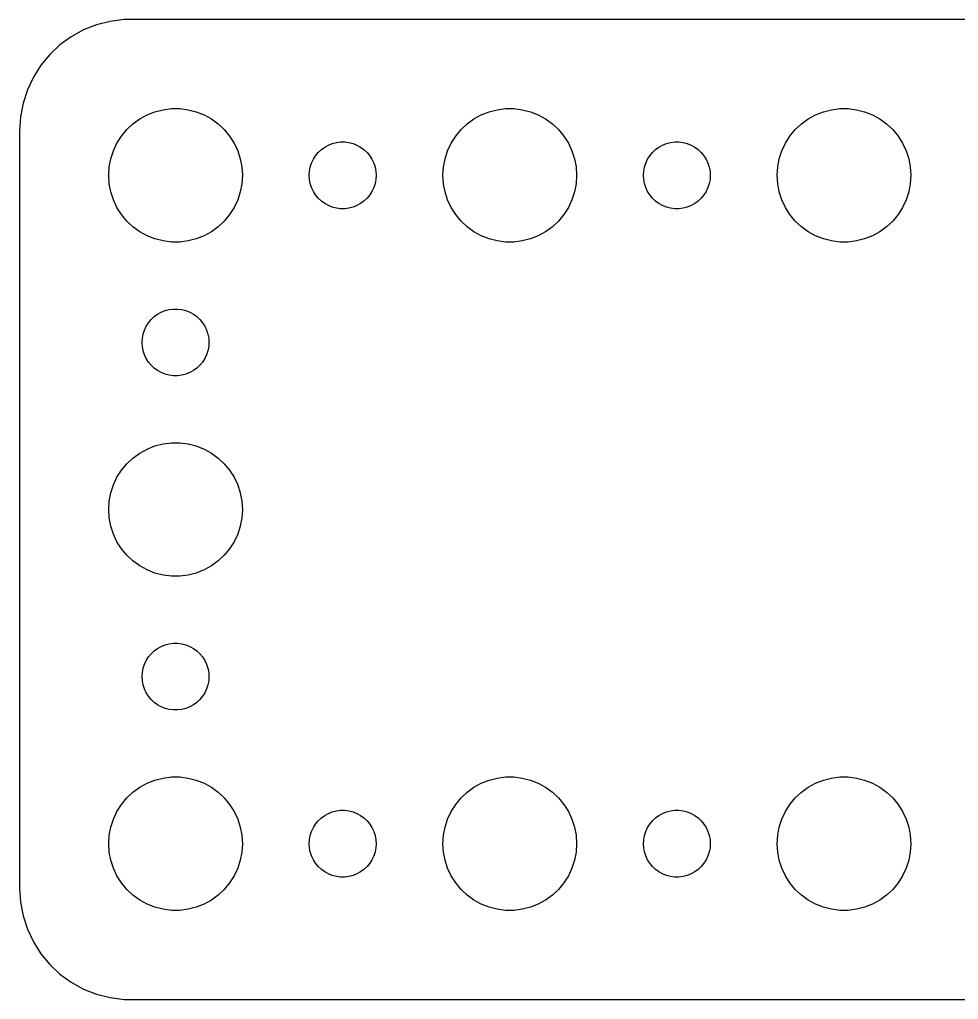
# Model space of a CAD drawing. Header units: metres. Extents: x -172 to 172, y -22 to 22.
# Drawn here: x -172 to -129.87, y -21.99 to 21.99 of the extents above; entities that cross this region are included whole.
import ezdxf

# ---------------------------------------------------------------- set-up
doc = ezdxf.new("R2010")
doc.units = ezdxf.units.M

msp = doc.modelspace()

# ---------------------------------------------------------------- linework, layer by layer
for p, q in [((-167.314, 21.9901), (-167.937, 21.9114)), ((167.314, 21.9901), (-167.314, 21.9901)), ((-168.545, 21.7553), (-169.129, 21.5241)), ((-167.937, 21.9114), (-168.545, 21.7553)), ((-169.679, 21.2216), (-170.187, 20.8526)), ((-169.129, 21.5241), (-169.679, 21.2216)), ((-170.187, 20.8526), (-170.645, 20.4227)), ((-170.645, 20.4227), (-171.045, 19.9389)), ((-171.045, 19.9389), (-171.382, 19.4088)), ((-171.382, 19.4088), (-171.649, 18.8406)), ((-171.649, 18.8406), (-171.843, 18.2434)), ((-171.843, 18.2434), (-171.961, 17.6267)), ((-171.961, 17.6267), (-172, 17)), ((-166.607, 17.533), (-166.277, 17.7145)), ((-166.277, 17.7145), (-165.927, 17.8532)), ((-165.927, 17.8532), (-165.562, 17.9469)), ((-165.562, 17.9469), (-165.188, 17.9941)), ((-165.188, 17.9941), (-164.812, 17.9941)), ((-164.812, 17.9941), (-164.438, 17.9469)), ((-164.438, 17.9469), (-164.073, 17.8532)), ((-164.073, 17.8532), (-163.723, 17.7145)), ((-163.723, 17.7145), (-163.393, 17.533)), ((-151.607, 17.533), (-151.277, 17.7145)), ((-151.277, 17.7145), (-150.927, 17.8532)), ((-150.927, 17.8532), (-150.562, 17.9469)), ((-150.562, 17.9469), (-150.188, 17.9941)), ((-150.188, 17.9941), (-149.812, 17.9941)), ((-149.812, 17.9941), (-149.438, 17.9469)), ((-149.438, 17.9469), (-149.073, 17.8532)), ((-149.073, 17.8532), (-148.723, 17.7145)), ((-148.723, 17.7145), (-148.393, 17.533)), ((-136.607, 17.533), (-136.277, 17.7145)), ((-136.277, 17.7145), (-135.927, 17.8532)), ((-135.927, 17.8532), (-135.562, 17.9469)), ((-135.562, 17.9469), (-135.188, 17.9941)), ((-135.188, 17.9941), (-134.812, 17.9941)), ((-134.812, 17.9941), (-134.438, 17.9469)), ((-134.438, 17.9469), (-134.073, 17.8532)), ((-134.073, 17.8532), (-133.723, 17.7145)), ((-133.723, 17.7145), (-133.393, 17.533)), ((-167.187, 17.0536), (-166.912, 17.3115)), ((-166.912, 17.3115), (-166.607, 17.533)), ((-163.393, 17.533), (-163.088, 17.3115)), ((-163.088, 17.3115), (-162.813, 17.0536)), ((-152.187, 17.0536), (-151.912, 17.3115)), ((-151.912, 17.3115), (-151.607, 17.533)), ((-148.393, 17.533), (-148.088, 17.3115)), ((-148.088, 17.3115), (-147.813, 17.0536)), ((-137.187, 17.0536), (-136.912, 17.3115)), ((-136.912, 17.3115), (-136.607, 17.533)), ((-133.393, 17.533), (-133.088, 17.3115)), ((-133.088, 17.3115), (-132.813, 17.0536)), ((-172, 17), (-172, -17)), ((-167.629, 16.4453), (-167.427, 16.7634)), ((-167.427, 16.7634), (-167.187, 17.0536)), ((-162.813, 17.0536), (-162.573, 16.7634)), ((-162.573, 16.7634), (-162.371, 16.4453)), ((-152.629, 16.4453), (-152.427, 16.7634)), ((-152.427, 16.7634), (-152.187, 17.0536)), ((-147.813, 17.0536), (-147.573, 16.7634)), ((-147.573, 16.7634), (-147.371, 16.4453)), ((-137.629, 16.4453), (-137.427, 16.7634)), ((-137.427, 16.7634), (-137.187, 17.0536)), ((-132.813, 17.0536), (-132.573, 16.7634)), ((-132.573, 16.7634), (-132.371, 16.4453)), ((-167.789, 16.1044), (-167.629, 16.4453)), ((-162.371, 16.4453), (-162.211, 16.1044)), ((-158.304, 16.2665), (-158.139, 16.3572)), ((-158.139, 16.3572), (-157.964, 16.4266)), ((-157.964, 16.4266), (-157.781, 16.4734)), ((-157.781, 16.4734), (-157.594, 16.497)), ((-157.594, 16.497), (-157.406, 16.497)), ((-157.406, 16.497), (-157.219, 16.4734)), ((-157.219, 16.4734), (-157.036, 16.4266)), ((-157.036, 16.4266), (-156.861, 16.3572)), ((-156.861, 16.3572), (-156.696, 16.2665)), ((-152.789, 16.1044), (-152.629, 16.4453)), ((-147.371, 16.4453), (-147.211, 16.1044)), ((-143.304, 16.2665), (-143.139, 16.3572)), ((-143.139, 16.3572), (-142.964, 16.4266)), ((-142.964, 16.4266), (-142.781, 16.4734)), ((-142.781, 16.4734), (-142.594, 16.497)), ((-142.594, 16.497), (-142.406, 16.497)), ((-142.406, 16.497), (-142.219, 16.4734)), ((-142.219, 16.4734), (-142.036, 16.4266)), ((-142.036, 16.4266), (-141.861, 16.3572)), ((-141.861, 16.3572), (-141.696, 16.2665)), ((-137.789, 16.1044), (-137.629, 16.4453)), ((-132.371, 16.4453), (-132.211, 16.1044)), ((-167.906, 15.7461), (-167.789, 16.1044)), ((-162.211, 16.1044), (-162.094, 15.7461)), ((-158.814, 15.7226), (-158.714, 15.8817)), ((-158.714, 15.8817), (-158.593, 16.0268)), ((-158.593, 16.0268), (-158.456, 16.1558)), ((-158.456, 16.1558), (-158.304, 16.2665)), ((-156.696, 16.2665), (-156.544, 16.1558)), ((-156.544, 16.1558), (-156.407, 16.0268)), ((-156.407, 16.0268), (-156.286, 15.8817)), ((-156.286, 15.8817), (-156.186, 15.7226)), ((-152.906, 15.7461), (-152.789, 16.1044)), ((-147.211, 16.1044), (-147.094, 15.7461)), ((-143.814, 15.7226), (-143.714, 15.8817)), ((-143.714, 15.8817), (-143.593, 16.0268)), ((-143.593, 16.0268), (-143.456, 16.1558)), ((-143.456, 16.1558), (-143.304, 16.2665)), ((-141.696, 16.2665), (-141.544, 16.1558)), ((-141.544, 16.1558), (-141.407, 16.0268)), ((-141.407, 16.0268), (-141.286, 15.8817)), ((-141.286, 15.8817), (-141.186, 15.7226)), ((-137.906, 15.7461), (-137.789, 16.1044)), ((-132.211, 16.1044), (-132.094, 15.7461)), ((-167.976, 15.376), (-167.906, 15.7461)), ((-162.094, 15.7461), (-162.024, 15.376)), ((-158.953, 15.373), (-158.895, 15.5522)), ((-158.895, 15.5522), (-158.814, 15.7226)), ((-156.186, 15.7226), (-156.105, 15.5522)), ((-156.105, 15.5522), (-156.047, 15.373)), ((-152.976, 15.376), (-152.906, 15.7461)), ((-147.094, 15.7461), (-147.024, 15.376)), ((-143.953, 15.373), (-143.895, 15.5522)), ((-143.895, 15.5522), (-143.814, 15.7226)), ((-141.186, 15.7226), (-141.105, 15.5522)), ((-141.105, 15.5522), (-141.047, 15.373)), ((-137.976, 15.376), (-137.906, 15.7461)), ((-132.094, 15.7461), (-132.024, 15.376)), ((-168, 15), (-167.976, 15.376)), ((-167.976, 14.624), (-168, 15)), ((-162.024, 15.376), (-162, 15)), ((-162, 15), (-162.024, 14.624)), ((-159, 15), (-158.988, 15.188)), ((-158.988, 14.812), (-159, 15)), ((-158.988, 15.188), (-158.953, 15.373)), ((-156.047, 15.373), (-156.012, 15.188)), ((-156.012, 15.188), (-156, 15)), ((-156, 15), (-156.012, 14.812)), ((-153, 15), (-152.976, 15.376)), ((-152.976, 14.624), (-153, 15)), ((-147.024, 15.376), (-147, 15)), ((-147, 15), (-147.024, 14.624)), ((-144, 15), (-143.988, 15.188)), ((-143.988, 14.812), (-144, 15)), ((-143.988, 15.188), (-143.953, 15.373)), ((-141.047, 15.373), (-141.012, 15.188)), ((-141.012, 15.188), (-141, 15)), ((-141, 15), (-141.012, 14.812)), ((-138, 15), (-137.976, 15.376)), ((-137.976, 14.624), (-138, 15)), ((-132.024, 15.376), (-132, 15)), ((-132, 15), (-132.024, 14.624)), ((-167.906, 14.2539), (-167.976, 14.624)), ((-162.024, 14.624), (-162.094, 14.2539)), ((-158.953, 14.627), (-158.988, 14.812)), ((-158.895, 14.4478), (-158.953, 14.627)), ((-156.047, 14.627), (-156.105, 14.4478)), ((-156.012, 14.812), (-156.047, 14.627)), ((-152.906, 14.2539), (-152.976, 14.624)), ((-147.024, 14.624), (-147.094, 14.2539)), ((-143.953, 14.627), (-143.988, 14.812)), ((-143.895, 14.4478), (-143.953, 14.627)), ((-141.047, 14.627), (-141.105, 14.4478)), ((-141.012, 14.812), (-141.047, 14.627)), ((-137.906, 14.2539), (-137.976, 14.624)), ((-132.024, 14.624), (-132.094, 14.2539)), ((-167.789, 13.8956), (-167.906, 14.2539)), ((-162.094, 14.2539), (-162.211, 13.8956)), ((-158.814, 14.2774), (-158.895, 14.4478)), ((-158.714, 14.1183), (-158.814, 14.2774)), ((-158.593, 13.9732), (-158.714, 14.1183)), ((-156.286, 14.1183), (-156.407, 13.9732)), ((-156.186, 14.2774), (-156.286, 14.1183)), ((-156.105, 14.4478), (-156.186, 14.2774)), ((-152.789, 13.8956), (-152.906, 14.2539)), ((-147.094, 14.2539), (-147.211, 13.8956)), ((-143.814, 14.2774), (-143.895, 14.4478)), ((-143.714, 14.1183), (-143.814, 14.2774)), ((-143.593, 13.9732), (-143.714, 14.1183)), ((-141.286, 14.1183), (-141.407, 13.9732)), ((-141.186, 14.2774), (-141.286, 14.1183)), ((-141.105, 14.4478), (-141.186, 14.2774)), ((-137.789, 13.8956), (-137.906, 14.2539)), ((-132.094, 14.2539), (-132.211, 13.8956)), ((-167.629, 13.5547), (-167.789, 13.8956)), ((-162.211, 13.8956), (-162.371, 13.5547)), ((-158.456, 13.8442), (-158.593, 13.9732)), ((-158.304, 13.7335), (-158.456, 13.8442)), ((-158.139, 13.6427), (-158.304, 13.7335)), ((-157.964, 13.5734), (-158.139, 13.6427)), ((-156.861, 13.6427), (-157.036, 13.5734)), ((-156.696, 13.7335), (-156.861, 13.6427)), ((-156.544, 13.8442), (-156.696, 13.7335)), ((-156.407, 13.9732), (-156.544, 13.8442)), ((-152.629, 13.5547), (-152.789, 13.8956)), ((-147.211, 13.8956), (-147.371, 13.5547)), ((-143.456, 13.8442), (-143.593, 13.9732)), ((-143.304, 13.7335), (-143.456, 13.8442)), ((-143.139, 13.6427), (-143.304, 13.7335)), ((-142.964, 13.5734), (-143.139, 13.6427)), ((-141.861, 13.6427), (-142.036, 13.5734)), ((-141.696, 13.7335), (-141.861, 13.6427)), ((-141.544, 13.8442), (-141.696, 13.7335)), ((-141.407, 13.9732), (-141.544, 13.8442)), ((-137.629, 13.5547), (-137.789, 13.8956)), ((-132.211, 13.8956), (-132.371, 13.5547)), ((-167.427, 13.2366), (-167.629, 13.5547)), ((-167.187, 12.9464), (-167.427, 13.2366)), ((-162.573, 13.2366), (-162.813, 12.9464)), ((-162.371, 13.5547), (-162.573, 13.2366)), ((-157.781, 13.5266), (-157.964, 13.5734)), ((-157.594, 13.5029), (-157.781, 13.5266)), ((-157.406, 13.5029), (-157.594, 13.5029)), ((-157.219, 13.5266), (-157.406, 13.5029)), ((-157.036, 13.5734), (-157.219, 13.5266)), ((-152.427, 13.2366), (-152.629, 13.5547)), ((-152.187, 12.9464), (-152.427, 13.2366)), ((-147.573, 13.2366), (-147.813, 12.9464)), ((-147.371, 13.5547), (-147.573, 13.2366)), ((-142.781, 13.5266), (-142.964, 13.5734)), ((-142.594, 13.5029), (-142.781, 13.5266)), ((-142.406, 13.5029), (-142.594, 13.5029)), ((-142.219, 13.5266), (-142.406, 13.5029)), ((-142.036, 13.5734), (-142.219, 13.5266)), ((-137.427, 13.2366), (-137.629, 13.5547)), ((-137.187, 12.9464), (-137.427, 13.2366)), ((-132.573, 13.2366), (-132.813, 12.9464)), ((-132.371, 13.5547), (-132.573, 13.2366)), ((-166.912, 12.6884), (-167.187, 12.9464)), ((-162.813, 12.9464), (-163.088, 12.6884)), ((-151.912, 12.6884), (-152.187, 12.9464)), ((-147.813, 12.9464), (-148.088, 12.6884)), ((-136.912, 12.6884), (-137.187, 12.9464)), ((-132.813, 12.9464), (-133.088, 12.6884)), ((-166.607, 12.467), (-166.912, 12.6884)), ((-166.277, 12.2855), (-166.607, 12.467)), ((-163.393, 12.467), (-163.723, 12.2855)), ((-163.088, 12.6884), (-163.393, 12.467)), ((-151.607, 12.467), (-151.912, 12.6884)), ((-151.277, 12.2855), (-151.607, 12.467)), ((-148.393, 12.467), (-148.723, 12.2855)), ((-148.088, 12.6884), (-148.393, 12.467)), ((-136.607, 12.467), (-136.912, 12.6884)), ((-136.277, 12.2855), (-136.607, 12.467)), ((-133.393, 12.467), (-133.723, 12.2855)), ((-133.088, 12.6884), (-133.393, 12.467)), ((-165.927, 12.1468), (-166.277, 12.2855)), ((-165.562, 12.0531), (-165.927, 12.1468)), ((-165.188, 12.0059), (-165.562, 12.0531)), ((-164.812, 12.0059), (-165.188, 12.0059)), ((-164.438, 12.0531), (-164.812, 12.0059)), ((-164.073, 12.1468), (-164.438, 12.0531)), ((-163.723, 12.2855), (-164.073, 12.1468)), ((-150.927, 12.1468), (-151.277, 12.2855)), ((-150.562, 12.0531), (-150.927, 12.1468)), ((-150.188, 12.0059), (-150.562, 12.0531)), ((-149.812, 12.0059), (-150.188, 12.0059)), ((-149.438, 12.0531), (-149.812, 12.0059)), ((-149.073, 12.1468), (-149.438, 12.0531)), ((-148.723, 12.2855), (-149.073, 12.1468)), ((-135.927, 12.1468), (-136.277, 12.2855)), ((-135.562, 12.0531), (-135.927, 12.1468)), ((-135.188, 12.0059), (-135.562, 12.0531)), ((-134.812, 12.0059), (-135.188, 12.0059)), ((-134.438, 12.0531), (-134.812, 12.0059)), ((-134.073, 12.1468), (-134.438, 12.0531)), ((-133.723, 12.2855), (-134.073, 12.1468)), ((-165.804, 8.76648), (-165.639, 8.85724)), ((-165.639, 8.85724), (-165.464, 8.92657)), ((-165.464, 8.92657), (-165.281, 8.97342)), ((-165.281, 8.97342), (-165.094, 8.99704)), ((-165.094, 8.99704), (-164.906, 8.99704)), ((-164.906, 8.99704), (-164.719, 8.97342)), ((-164.719, 8.97342), (-164.536, 8.92657)), ((-164.536, 8.92657), (-164.361, 8.85724)), ((-164.361, 8.85724), (-164.196, 8.76648)), ((-166.314, 8.22263), (-166.214, 8.38167)), ((-166.214, 8.38167), (-166.093, 8.52681)), ((-166.093, 8.52681), (-165.956, 8.65576)), ((-165.956, 8.65576), (-165.804, 8.76648)), ((-164.196, 8.76648), (-164.044, 8.65576)), ((-164.044, 8.65576), (-163.907, 8.52681)), ((-163.907, 8.52681), (-163.786, 8.38167)), ((-163.786, 8.38167), (-163.686, 8.22263)), ((-166.453, 7.87303), (-166.395, 8.05219)), ((-166.395, 8.05219), (-166.314, 8.22263)), ((-163.686, 8.22263), (-163.605, 8.05219)), ((-163.605, 8.05219), (-163.547, 7.87303)), ((-166.5, 7.5), (-166.488, 7.68799)), ((-166.488, 7.312), (-166.5, 7.5)), ((-166.488, 7.68799), (-166.453, 7.87303)), ((-163.547, 7.87303), (-163.512, 7.68799)), ((-163.512, 7.68799), (-163.5, 7.5)), ((-163.5, 7.5), (-163.512, 7.312)), ((-166.453, 7.12695), (-166.488, 7.312)), ((-166.395, 6.9478), (-166.453, 7.12695)), ((-163.547, 7.12695), (-163.605, 6.9478)), ((-163.512, 7.312), (-163.547, 7.12695)), ((-166.314, 6.77736), (-166.395, 6.9478)), ((-166.214, 6.61832), (-166.314, 6.77736)), ((-166.093, 6.47318), (-166.214, 6.61832)), ((-163.786, 6.61832), (-163.907, 6.47318)), ((-163.686, 6.77736), (-163.786, 6.61832)), ((-163.605, 6.9478), (-163.686, 6.77736)), ((-165.956, 6.34422), (-166.093, 6.47318)), ((-165.804, 6.23351), (-165.956, 6.34422)), ((-165.639, 6.14275), (-165.804, 6.23351)), ((-164.196, 6.23351), (-164.361, 6.14275)), ((-164.044, 6.34422), (-164.196, 6.23351)), ((-163.907, 6.47318), (-164.044, 6.34422)), ((-165.464, 6.07341), (-165.639, 6.14275)), ((-165.281, 6.02657), (-165.464, 6.07341)), ((-165.094, 6.00294), (-165.281, 6.02657)), ((-164.906, 6.00294), (-165.094, 6.00294)), ((-164.719, 6.02657), (-164.906, 6.00294)), ((-164.536, 6.07341), (-164.719, 6.02657)), ((-164.361, 6.14275), (-164.536, 6.07341)), ((-166.607, 2.53297), (-166.277, 2.71448)), ((-166.277, 2.71448), (-165.927, 2.85316)), ((-165.927, 2.85316), (-165.562, 2.94685)), ((-165.562, 2.94685), (-165.188, 2.99408)), ((-165.188, 2.99408), (-164.812, 2.99408)), ((-164.812, 2.99408), (-164.438, 2.94685)), ((-164.438, 2.94685), (-164.073, 2.85316)), ((-164.073, 2.85316), (-163.723, 2.71448)), ((-163.723, 2.71448), (-163.393, 2.53297)), ((-167.187, 2.05363), (-166.912, 2.31154)), ((-166.912, 2.31154), (-166.607, 2.53297)), ((-163.393, 2.53297), (-163.088, 2.31154)), ((-163.088, 2.31154), (-162.813, 2.05363)), ((-167.629, 1.44525), (-167.427, 1.76335)), ((-167.427, 1.76335), (-167.187, 2.05363)), ((-162.813, 2.05363), (-162.573, 1.76335)), ((-162.573, 1.76335), (-162.371, 1.44525)), ((-167.789, 1.10437), (-167.629, 1.44525)), ((-162.371, 1.44525), (-162.211, 1.10437)), ((-167.906, 0.74606), (-167.789, 1.10437)), ((-162.211, 1.10437), (-162.094, 0.74606)), ((-167.976, 0.37599), (-167.906, 0.74606)), ((-162.094, 0.74606), (-162.024, 0.37599)), ((-168, 0), (-167.976, 0.37599)), ((-167.976, -0.37599), (-168, 0)), ((-162.024, 0.37599), (-162, 0)), ((-162, 0), (-162.024, -0.37599)), ((-167.906, -0.74606), (-167.976, -0.37599)), ((-162.024, -0.37599), (-162.094, -0.74606)), ((-167.789, -1.10437), (-167.906, -0.74606)), ((-162.094, -0.74606), (-162.211, -1.10437)), ((-167.629, -1.44525), (-167.789, -1.10437)), ((-162.211, -1.10437), (-162.371, -1.44525)), ((-167.427, -1.76335), (-167.629, -1.44525)), ((-162.371, -1.44525), (-162.573, -1.76335)), ((-167.187, -2.05363), (-167.427, -1.76335)), ((-166.912, -2.31154), (-167.187, -2.05363)), ((-162.813, -2.05363), (-163.088, -2.31154)), ((-162.573, -1.76335), (-162.813, -2.05363)), ((-166.607, -2.53297), (-166.912, -2.31154)), ((-166.277, -2.71448), (-166.607, -2.53297)), ((-163.393, -2.53297), (-163.723, -2.71448)), ((-163.088, -2.31154), (-163.393, -2.53297)), ((-165.927, -2.85316), (-166.277, -2.71448)), ((-165.562, -2.94685), (-165.927, -2.85316)), ((-165.188, -2.99408), (-165.562, -2.94685)), ((-164.812, -2.99408), (-165.188, -2.99408)), ((-164.438, -2.94685), (-164.812, -2.99408)), ((-164.073, -2.85316), (-164.438, -2.94685)), ((-163.723, -2.71448), (-164.073, -2.85316)), ((-165.804, -6.23351), (-165.639, -6.14275)), ((-165.639, -6.14275), (-165.464, -6.07341)), ((-165.464, -6.07341), (-165.281, -6.02657)), ((-165.281, -6.02657), (-165.094, -6.00294)), ((-165.094, -6.00294), (-164.906, -6.00294)), ((-164.906, -6.00294), (-164.719, -6.02657)), ((-164.719, -6.02657), (-164.536, -6.07341)), ((-164.536, -6.07341), (-164.361, -6.14275)), ((-164.361, -6.14275), (-164.196, -6.23351)), ((-166.214, -6.61832), (-166.093, -6.47318)), ((-166.093, -6.47318), (-165.956, -6.34422)), ((-165.956, -6.34422), (-165.804, -6.23351)), ((-164.196, -6.23351), (-164.044, -6.34422)), ((-164.044, -6.34422), (-163.907, -6.47318)), ((-163.907, -6.47318), (-163.786, -6.61832)), ((-166.453, -7.12695), (-166.395, -6.9478)), ((-166.395, -6.9478), (-166.314, -6.77736)), ((-166.314, -6.77736), (-166.214, -6.61832)), ((-163.786, -6.61832), (-163.686, -6.77736)), ((-163.686, -6.77736), (-163.605, -6.9478)), ((-163.605, -6.9478), (-163.547, -7.12695)), ((-166.5, -7.5), (-166.488, -7.312)), ((-166.488, -7.312), (-166.453, -7.12695)), ((-163.547, -7.12695), (-163.512, -7.312)), ((-163.512, -7.312), (-163.5, -7.5)), ((-166.488, -7.68799), (-166.5, -7.5)), ((-166.453, -7.87303), (-166.488, -7.68799)), ((-166.395, -8.05219), (-166.453, -7.87303)), ((-163.547, -7.87303), (-163.605, -8.05219)), ((-163.512, -7.68799), (-163.547, -7.87303)), ((-163.5, -7.5), (-163.512, -7.68799)), ((-166.314, -8.22263), (-166.395, -8.05219)), ((-166.214, -8.38167), (-166.314, -8.22263)), ((-163.686, -8.22263), (-163.786, -8.38167)), ((-163.605, -8.05219), (-163.686, -8.22263)), ((-166.093, -8.52681), (-166.214, -8.38167)), ((-165.956, -8.65576), (-166.093, -8.52681)), ((-165.804, -8.76648), (-165.956, -8.65576)), ((-165.639, -8.85724), (-165.804, -8.76648)), ((-164.196, -8.76648), (-164.361, -8.85724)), ((-164.044, -8.65576), (-164.196, -8.76648)), ((-163.907, -8.52681), (-164.044, -8.65576)), ((-163.786, -8.38167), (-163.907, -8.52681)), ((-165.464, -8.92657), (-165.639, -8.85724)), ((-165.281, -8.97342), (-165.464, -8.92657)), ((-165.094, -8.99704), (-165.281, -8.97342)), ((-164.906, -8.99704), (-165.094, -8.99704)), ((-164.719, -8.97342), (-164.906, -8.99704)), ((-164.536, -8.92657), (-164.719, -8.97342)), ((-164.361, -8.85724), (-164.536, -8.92657)), ((-166.607, -12.467), (-166.277, -12.2855)), ((-166.277, -12.2855), (-165.927, -12.1468)), ((-165.927, -12.1468), (-165.562, -12.0531)), ((-165.562, -12.0531), (-165.188, -12.0059)), ((-165.188, -12.0059), (-164.812, -12.0059)), ((-164.812, -12.0059), (-164.438, -12.0531)), ((-164.438, -12.0531), (-164.073, -12.1468)), ((-164.073, -12.1468), (-163.723, -12.2855)), ((-163.723, -12.2855), (-163.393, -12.467)), ((-151.607, -12.467), (-151.277, -12.2855)), ((-151.277, -12.2855), (-150.927, -12.1468)), ((-150.927, -12.1468), (-150.562, -12.0531)), ((-150.562, -12.0531), (-150.188, -12.0059)), ((-150.188, -12.0059), (-149.812, -12.0059)), ((-149.812, -12.0059), (-149.438, -12.0531)), ((-149.438, -12.0531), (-149.073, -12.1468)), ((-149.073, -12.1468), (-148.723, -12.2855)), ((-148.723, -12.2855), (-148.393, -12.467)), ((-136.607, -12.467), (-136.277, -12.2855)), ((-136.277, -12.2855), (-135.927, -12.1468)), ((-135.927, -12.1468), (-135.562, -12.0531)), ((-135.562, -12.0531), (-135.188, -12.0059)), ((-135.188, -12.0059), (-134.812, -12.0059)), ((-134.812, -12.0059), (-134.438, -12.0531)), ((-134.438, -12.0531), (-134.073, -12.1468)), ((-134.073, -12.1468), (-133.723, -12.2855)), ((-133.723, -12.2855), (-133.393, -12.467)), ((-167.187, -12.9464), (-166.912, -12.6884)), ((-166.912, -12.6884), (-166.607, -12.467)), ((-163.393, -12.467), (-163.088, -12.6884)), ((-163.088, -12.6884), (-162.813, -12.9464)), ((-152.187, -12.9464), (-151.912, -12.6884)), ((-151.912, -12.6884), (-151.607, -12.467)), ((-148.393, -12.467), (-148.088, -12.6884)), ((-148.088, -12.6884), (-147.813, -12.9464)), ((-137.187, -12.9464), (-136.912, -12.6884)), ((-136.912, -12.6884), (-136.607, -12.467)), ((-133.393, -12.467), (-133.088, -12.6884)), ((-133.088, -12.6884), (-132.813, -12.9464)), ((-167.427, -13.2366), (-167.187, -12.9464)), ((-162.813, -12.9464), (-162.573, -13.2366)), ((-152.427, -13.2366), (-152.187, -12.9464)), ((-147.813, -12.9464), (-147.573, -13.2366)), ((-137.427, -13.2366), (-137.187, -12.9464)), ((-132.813, -12.9464), (-132.573, -13.2366)), ((-167.789, -13.8956), (-167.629, -13.5547)), ((-167.629, -13.5547), (-167.427, -13.2366)), ((-162.573, -13.2366), (-162.371, -13.5547)), ((-162.371, -13.5547), (-162.211, -13.8956)), ((-158.139, -13.6427), (-157.964, -13.5734)), ((-157.964, -13.5734), (-157.781, -13.5266)), ((-157.781, -13.5266), (-157.594, -13.5029)), ((-157.594, -13.5029), (-157.406, -13.5029)), ((-157.406, -13.5029), (-157.219, -13.5266)), ((-157.219, -13.5266), (-157.036, -13.5734)), ((-157.036, -13.5734), (-156.861, -13.6427)), ((-152.789, -13.8956), (-152.629, -13.5547)), ((-152.629, -13.5547), (-152.427, -13.2366)), ((-147.573, -13.2366), (-147.371, -13.5547)), ((-147.371, -13.5547), (-147.211, -13.8956)), ((-143.139, -13.6427), (-142.964, -13.5734)), ((-142.964, -13.5734), (-142.781, -13.5266)), ((-142.781, -13.5266), (-142.594, -13.5029)), ((-142.594, -13.5029), (-142.406, -13.5029)), ((-142.406, -13.5029), (-142.219, -13.5266)), ((-142.219, -13.5266), (-142.036, -13.5734)), ((-142.036, -13.5734), (-141.861, -13.6427)), ((-137.789, -13.8956), (-137.629, -13.5547)), ((-137.629, -13.5547), (-137.427, -13.2366)), ((-132.573, -13.2366), (-132.371, -13.5547)), ((-132.371, -13.5547), (-132.211, -13.8956)), ((-167.906, -14.2539), (-167.789, -13.8956)), ((-162.211, -13.8956), (-162.094, -14.2539)), ((-158.714, -14.1183), (-158.593, -13.9732)), ((-158.593, -13.9732), (-158.456, -13.8442)), ((-158.456, -13.8442), (-158.304, -13.7335)), ((-158.304, -13.7335), (-158.139, -13.6427)), ((-156.861, -13.6427), (-156.696, -13.7335)), ((-156.696, -13.7335), (-156.544, -13.8442)), ((-156.544, -13.8442), (-156.407, -13.9732)), ((-156.407, -13.9732), (-156.286, -14.1183)), ((-152.906, -14.2539), (-152.789, -13.8956)), ((-147.211, -13.8956), (-147.094, -14.2539)), ((-143.714, -14.1183), (-143.593, -13.9732)), ((-143.593, -13.9732), (-143.456, -13.8442)), ((-143.456, -13.8442), (-143.304, -13.7335)), ((-143.304, -13.7335), (-143.139, -13.6427)), ((-141.861, -13.6427), (-141.696, -13.7335)), ((-141.696, -13.7335), (-141.544, -13.8442)), ((-141.544, -13.8442), (-141.407, -13.9732)), ((-141.407, -13.9732), (-141.286, -14.1183)), ((-137.906, -14.2539), (-137.789, -13.8956)), ((-132.211, -13.8956), (-132.094, -14.2539)), ((-167.976, -14.624), (-167.906, -14.2539)), ((-162.094, -14.2539), (-162.024, -14.624)), ((-158.953, -14.627), (-158.895, -14.4478)), ((-158.895, -14.4478), (-158.814, -14.2774)), ((-158.814, -14.2774), (-158.714, -14.1183)), ((-156.286, -14.1183), (-156.186, -14.2774)), ((-156.186, -14.2774), (-156.105, -14.4478)), ((-156.105, -14.4478), (-156.047, -14.627)), ((-152.976, -14.624), (-152.906, -14.2539)), ((-147.094, -14.2539), (-147.024, -14.624)), ((-143.953, -14.627), (-143.895, -14.4478)), ((-143.895, -14.4478), (-143.814, -14.2774)), ((-143.814, -14.2774), (-143.714, -14.1183)), ((-141.286, -14.1183), (-141.186, -14.2774)), ((-141.186, -14.2774), (-141.105, -14.4478)), ((-141.105, -14.4478), (-141.047, -14.627)), ((-137.976, -14.624), (-137.906, -14.2539)), ((-132.094, -14.2539), (-132.024, -14.624)), ((-168, -15), (-167.976, -14.624)), ((-162.024, -14.624), (-162, -15)), ((-159, -15), (-158.988, -14.812)), ((-158.988, -14.812), (-158.953, -14.627)), ((-156.047, -14.627), (-156.012, -14.812)), ((-156.012, -14.812), (-156, -15)), ((-153, -15), (-152.976, -14.624)), ((-147.024, -14.624), (-147, -15)), ((-144, -15), (-143.988, -14.812)), ((-143.988, -14.812), (-143.953, -14.627)), ((-141.047, -14.627), (-141.012, -14.812)), ((-141.012, -14.812), (-141, -15)), ((-138, -15), (-137.976, -14.624)), ((-132.024, -14.624), (-132, -15)), ((-167.976, -15.376), (-168, -15)), ((-167.906, -15.7461), (-167.976, -15.376)), ((-162.024, -15.376), (-162.094, -15.7461)), ((-162, -15), (-162.024, -15.376)), ((-158.988, -15.188), (-159, -15)), ((-158.953, -15.373), (-158.988, -15.188)), ((-158.895, -15.5522), (-158.953, -15.373)), ((-156.047, -15.373), (-156.105, -15.5522)), ((-156.012, -15.188), (-156.047, -15.373)), ((-156, -15), (-156.012, -15.188)), ((-152.976, -15.376), (-153, -15)), ((-152.906, -15.7461), (-152.976, -15.376)), ((-147.024, -15.376), (-147.094, -15.7461)), ((-147, -15), (-147.024, -15.376)), ((-143.988, -15.188), (-144, -15)), ((-143.953, -15.373), (-143.988, -15.188)), ((-143.895, -15.5522), (-143.953, -15.373)), ((-141.047, -15.373), (-141.105, -15.5522)), ((-141.012, -15.188), (-141.047, -15.373)), ((-141, -15), (-141.012, -15.188)), ((-137.976, -15.376), (-138, -15)), ((-137.906, -15.7461), (-137.976, -15.376)), ((-132.024, -15.376), (-132.094, -15.7461)), ((-132, -15), (-132.024, -15.376)), ((-167.789, -16.1044), (-167.906, -15.7461)), ((-162.094, -15.7461), (-162.211, -16.1044)), ((-158.814, -15.7226), (-158.895, -15.5522)), ((-158.714, -15.8817), (-158.814, -15.7226)), ((-156.186, -15.7226), (-156.286, -15.8817)), ((-156.105, -15.5522), (-156.186, -15.7226)), ((-152.789, -16.1044), (-152.906, -15.7461)), ((-147.094, -15.7461), (-147.211, -16.1044)), ((-143.814, -15.7226), (-143.895, -15.5522)), ((-143.714, -15.8817), (-143.814, -15.7226)), ((-141.186, -15.7226), (-141.286, -15.8817)), ((-141.105, -15.5522), (-141.186, -15.7226)), ((-137.789, -16.1044), (-137.906, -15.7461)), ((-132.094, -15.7461), (-132.211, -16.1044)), ((-167.629, -16.4453), (-167.789, -16.1044)), ((-162.211, -16.1044), (-162.371, -16.4453)), ((-158.593, -16.0268), (-158.714, -15.8817)), ((-158.456, -16.1558), (-158.593, -16.0268)), ((-158.304, -16.2665), (-158.456, -16.1558)), ((-158.139, -16.3572), (-158.304, -16.2665)), ((-156.696, -16.2665), (-156.861, -16.3572)), ((-156.544, -16.1558), (-156.696, -16.2665)), ((-156.407, -16.0268), (-156.544, -16.1558)), ((-156.286, -15.8817), (-156.407, -16.0268)), ((-152.629, -16.4453), (-152.789, -16.1044)), ((-147.211, -16.1044), (-147.371, -16.4453)), ((-143.593, -16.0268), (-143.714, -15.8817)), ((-143.456, -16.1558), (-143.593, -16.0268)), ((-143.304, -16.2665), (-143.456, -16.1558)), ((-143.139, -16.3572), (-143.304, -16.2665)), ((-141.696, -16.2665), (-141.861, -16.3572)), ((-141.544, -16.1558), (-141.696, -16.2665)), ((-141.407, -16.0268), (-141.544, -16.1558)), ((-141.286, -15.8817), (-141.407, -16.0268)), ((-137.629, -16.4453), (-137.789, -16.1044)), ((-132.211, -16.1044), (-132.371, -16.4453)), ((-167.427, -16.7634), (-167.629, -16.4453)), ((-162.371, -16.4453), (-162.573, -16.7634)), ((-157.964, -16.4266), (-158.139, -16.3572)), ((-157.781, -16.4734), (-157.964, -16.4266)), ((-157.594, -16.497), (-157.781, -16.4734)), ((-157.406, -16.497), (-157.594, -16.497)), ((-157.219, -16.4734), (-157.406, -16.497)), ((-157.036, -16.4266), (-157.219, -16.4734)), ((-156.861, -16.3572), (-157.036, -16.4266)), ((-152.427, -16.7634), (-152.629, -16.4453)), ((-147.371, -16.4453), (-147.573, -16.7634)), ((-142.964, -16.4266), (-143.139, -16.3572)), ((-142.781, -16.4734), (-142.964, -16.4266)), ((-142.594, -16.497), (-142.781, -16.4734)), ((-142.406, -16.497), (-142.594, -16.497)), ((-142.219, -16.4734), (-142.406, -16.497)), ((-142.036, -16.4266), (-142.219, -16.4734)), ((-141.861, -16.3572), (-142.036, -16.4266)), ((-137.427, -16.7634), (-137.629, -16.4453)), ((-132.371, -16.4453), (-132.573, -16.7634)), ((-172, -17), (-171.961, -17.6267)), ((-167.187, -17.0536), (-167.427, -16.7634)), ((-166.912, -17.3115), (-167.187, -17.0536)), ((-162.813, -17.0536), (-163.088, -17.3115)), ((-162.573, -16.7634), (-162.813, -17.0536)), ((-152.187, -17.0536), (-152.427, -16.7634)), ((-151.912, -17.3115), (-152.187, -17.0536)), ((-147.813, -17.0536), (-148.088, -17.3115)), ((-147.573, -16.7634), (-147.813, -17.0536)), ((-137.187, -17.0536), (-137.427, -16.7634)), ((-136.912, -17.3115), (-137.187, -17.0536)), ((-132.813, -17.0536), (-133.088, -17.3115)), ((-132.573, -16.7634), (-132.813, -17.0536)), ((-166.607, -17.533), (-166.912, -17.3115)), ((-166.277, -17.7145), (-166.607, -17.533)), ((-163.393, -17.533), (-163.723, -17.7145)), ((-163.088, -17.3115), (-163.393, -17.533)), ((-151.607, -17.533), (-151.912, -17.3115)), ((-151.277, -17.7145), (-151.607, -17.533)), ((-148.393, -17.533), (-148.723, -17.7145)), ((-148.088, -17.3115), (-148.393, -17.533)), ((-136.607, -17.533), (-136.912, -17.3115)), ((-136.277, -17.7145), (-136.607, -17.533)), ((-133.393, -17.533), (-133.723, -17.7145)), ((-133.088, -17.3115), (-133.393, -17.533)), ((-171.961, -17.6267), (-171.843, -18.2434)), ((-165.927, -17.8532), (-166.277, -17.7145)), ((-165.562, -17.9469), (-165.927, -17.8532)), ((-165.188, -17.9941), (-165.562, -17.9469)), ((-164.812, -17.9941), (-165.188, -17.9941)), ((-164.438, -17.9469), (-164.812, -17.9941)), ((-164.073, -17.8532), (-164.438, -17.9469)), ((-163.723, -17.7145), (-164.073, -17.8532)), ((-150.927, -17.8532), (-151.277, -17.7145)), ((-150.562, -17.9469), (-150.927, -17.8532)), ((-150.188, -17.9941), (-150.562, -17.9469)), ((-149.812, -17.9941), (-150.188, -17.9941)), ((-149.438, -17.9469), (-149.812, -17.9941)), ((-149.073, -17.8532), (-149.438, -17.9469)), ((-148.723, -17.7145), (-149.073, -17.8532)), ((-135.927, -17.8532), (-136.277, -17.7145)), ((-135.562, -17.9469), (-135.927, -17.8532)), ((-135.188, -17.9941), (-135.562, -17.9469)), ((-134.812, -17.9941), (-135.188, -17.9941)), ((-134.438, -17.9469), (-134.812, -17.9941)), ((-134.073, -17.8532), (-134.438, -17.9469)), ((-133.723, -17.7145), (-134.073, -17.8532)), ((-171.843, -18.2434), (-171.649, -18.8406)), ((-171.649, -18.8406), (-171.382, -19.4088)), ((-171.382, -19.4088), (-171.045, -19.9389)), ((-171.045, -19.9389), (-170.645, -20.4227)), ((-170.645, -20.4227), (-170.187, -20.8526)), ((-170.187, -20.8526), (-169.679, -21.2216)), ((-169.679, -21.2216), (-169.129, -21.5241)), ((-169.129, -21.5241), (-168.545, -21.7553)), ((-168.545, -21.7553), (-167.937, -21.9114)), ((-167.937, -21.9114), (-167.314, -21.9901)), ((-167.314, -21.9901), (167.314, -21.9901))]:
    msp.add_line(p, q)

doc.saveas('drawing.dxf')
